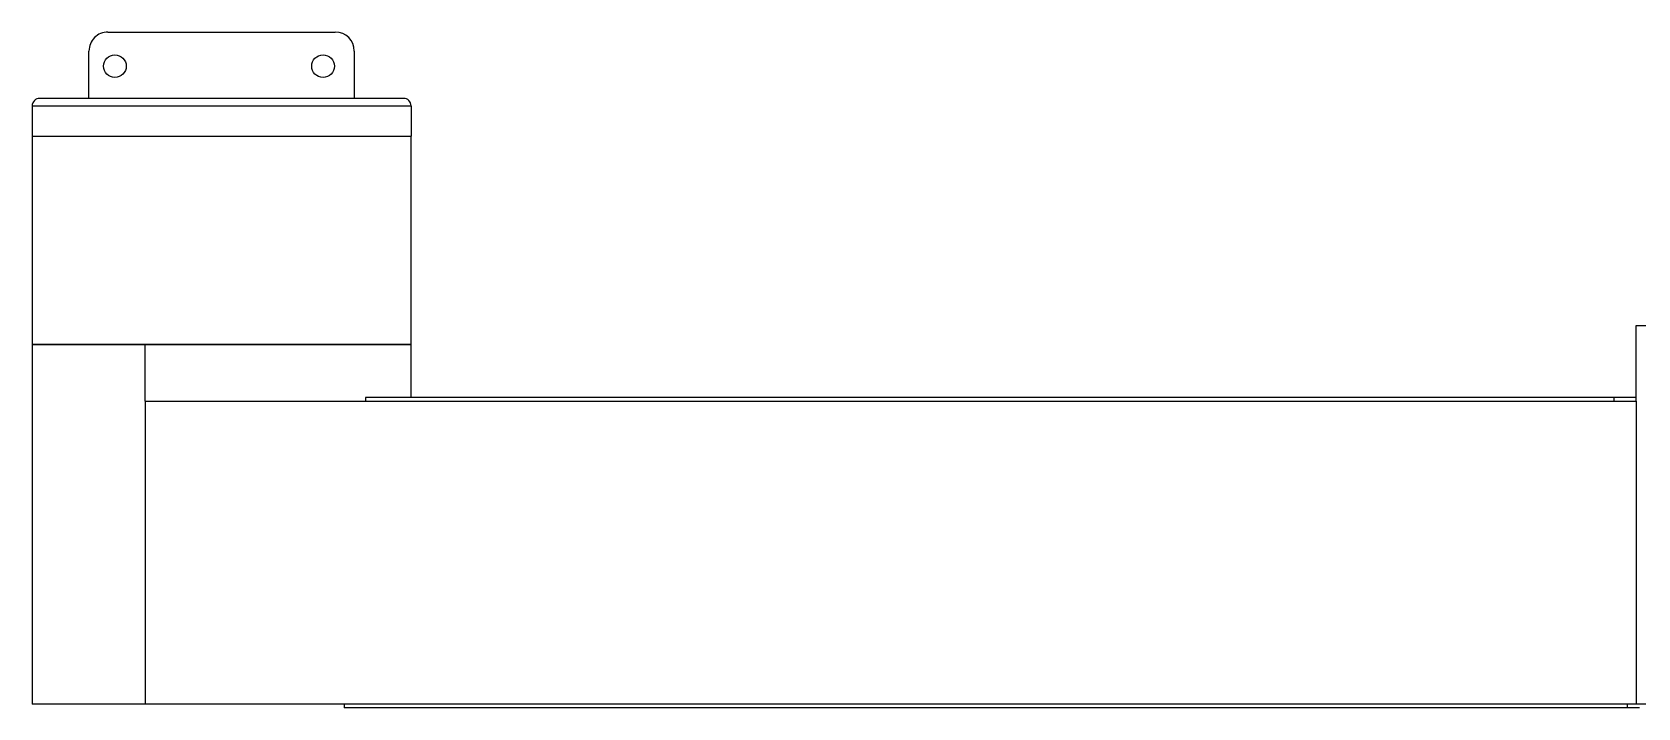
# Model space of a CAD drawing. Header units: millimetres. Extents: x 0.015 to 0.589, y 0.005 to 0.415.
# Drawn here: x 0.11402 to 0.15638, y 0.11937 to 0.13722 of the extents above; entities that cross this region are included whole.
import ezdxf

# ---------------------------------------------------------------- set-up
doc = ezdxf.new("R2010")
doc.units = ezdxf.units.MM

msp = doc.modelspace()

# ---------------------------------------------------------------- linework, layer by layer
at = {"color": 7, "linetype": 'Continuous', "lineweight": 25}
for p, q in [((0.1160172406140653, 0.1372155099740047), (0.1220172406140653, 0.1372155099740045)), ((0.1155172406140653, 0.1354655099740445), (0.1155172406140656, 0.1367155099740046)), ((0.1225172406140653, 0.1367155099740047), (0.1225172406140654, 0.1354655099740446)), ((0.1140172406140506, 0.1352655099740446), (0.1140172406140506, 0.1344655099740446)), ((0.1238172406140506, 0.1354655099740446), (0.1142172406140506, 0.1354655099740446)), ((0.1240172406140506, 0.1352655099740446), (0.1240172406140506, 0.1344655099740446)), ((0.1140172406140506, 0.1344655099740447), (0.1140172406140506, 0.1289655099740444)), ((0.1140172406140506, 0.1344655099740446), (0.1240172406140506, 0.1344655099740446)), ((0.1240172406140506, 0.1289655099740444), (0.1240172406140506, 0.1344655099740447)), ((0.1563396477510617, 0.1274655099740044), (0.1563396477510616, 0.1294655099740044)), ((0.1563396477510616, 0.1294655099740044), (0.1565952607776941, 0.1294655099740044)), ((0.1140172406140647, 0.1289655099740044), (0.1140172406140647, 0.1194655099740046)), ((0.1240172406140506, 0.1289655099740445), (0.1140172406140506, 0.1289655099740445)), ((0.1140172406140646, 0.1289655099740044), (0.1169988607658276, 0.1289655099740044)), ((0.1169988607658276, 0.1289655099740044), (0.1240172406140646, 0.1289655099740044)), ((0.1169988607658276, 0.1274655099740044), (0.1169988607658276, 0.1289655099740044)), ((0.1240172406140647, 0.1275655099740044), (0.1240172406140647, 0.1289655099740044)), ((0.1228112136790201, 0.1275655099740044), (0.1228112136790201, 0.1274655099740044)), ((0.1557476865038671, 0.1275655099740044), (0.1228112136790201, 0.1275655099740044)), ((0.1557476865038671, 0.1275655099740044), (0.1557476865038672, 0.1274655099740044)), ((0.1563396477510617, 0.1275655099740044), (0.1557476865038671, 0.1275655099740044)), ((0.1169988607658276, 0.1274655099740044), (0.1169988607658276, 0.1194655099740044)), ((0.1169988607658276, 0.1274655099740044), (0.1563396477510617, 0.1274655099740044)), ((0.1563396477510617, 0.1274655099740044), (0.1563396477510617, 0.1194655099740047)), ((0.1169988607658276, 0.1194655099740044), (0.1140172406140646, 0.1194655099740044)), ((0.1563396477510617, 0.1194655099740047), (0.1169988607658276, 0.1194655099740044)), ((0.1222528436751521, 0.1194655099740044), (0.1222528436751522, 0.1193655099740044)), ((0.1561042185229116, 0.1193655099740044), (0.1222528436751522, 0.1193655099740044)), ((0.1561042185229116, 0.1194655099740044), (0.1561042185229116, 0.1193655099740044)), ((0.1564300206033074, 0.1193655099740044), (0.1561042185229116, 0.1193655099740044)), ((0.1565952607776941, 0.1194655099740047), (0.1563396477510617, 0.1194655099740047))]:
    msp.add_line(p, q, dxfattribs=at)
at = {"color": 8, "linetype": 'Continuous', "lineweight": 25}
msp.add_line((0.1140172406140506, 0.1352655099740446), (0.1240172406140506, 0.1352655099740446), dxfattribs=at)
at = {"color": 7, "linetype": 'Continuous', "lineweight": 25}
for centre in [(0.1162013435237049, 0.1363155099740047), (0.1216930929736001, 0.1363155099740047)]:
    msp.add_circle(centre, 0.0002999999999999947, dxfattribs=at)
for centre, radius, start, end in [((0.1160172406140656, 0.1367155099740047), 0.0005000000000000282, 90.00000000003182, 180.0000000000518), ((0.1220172406140653, 0.1367155099740045), 0.0005000000000000004, 5.331581182895322e-11, 90.00000000000159), ((0.1142172406140505, 0.1352655099740446), 0.0002000000000000057, 90.00000000002782, 180), ((0.1238172406140506, 0.1352655099740446), 0.0002000000000000057, 0, 89.99999999997615)]:
    msp.add_arc(centre, radius, start, end, dxfattribs=at)

doc.saveas('drawing.dxf')
